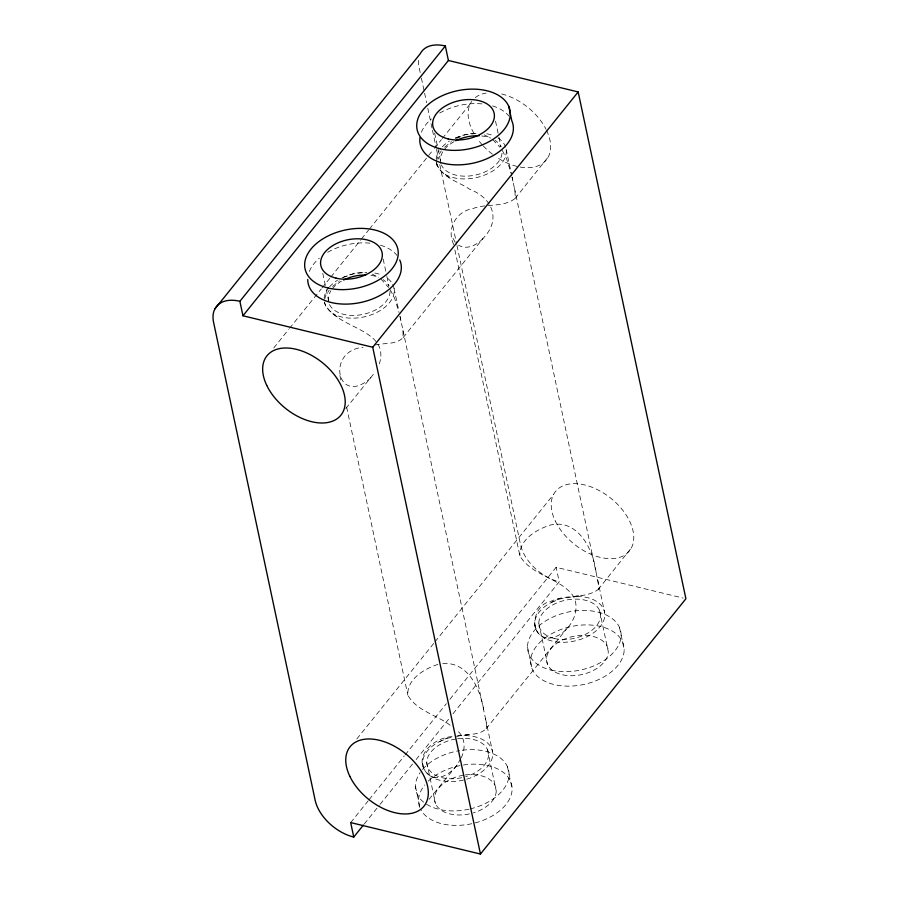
<?xml version="1.0" encoding="UTF-8"?>
<svg xmlns="http://www.w3.org/2000/svg" width="899" height="899" viewBox="0 0 899 899"><rect width="100%" height="100%" fill="white"/><g stroke="black" fill="none" stroke-linecap="round" stroke-linejoin="round"><path stroke-width="0.67" stroke-dasharray="4.5 3.37" d="M375.063 344.98C384.255 342.733 396.066 344.958 403.089 337.631L402.954 330.281L400.021 316.437M453.725 244.528C446.084 229.076 456.186 211.186 472.908 208.59C486.37 203.253 503.721 207.748 515.161 198.376L515.015 191.037L512.082 177.182M457.456 736.067C466.873 733.775 478.673 735.91 486.112 728.786L486.662 725.718L485.494 718.559L402.381 327.517M454.894 250.023L519.925 555.942C530.59 574 554.807 577.225 569.337 591.373C586.362 607.027 568.056 638.56 547.188 638.155C527.162 634.436 533.444 604.038 551.357 601.116C566.044 594.037 585.013 599.15 598.172 589.542L598.723 586.463L597.565 579.304L514.442 188.262M379.322 363.881C390.807 327.787 334.495 329.101 324.663 302.749M324.674 299.255L325.764 295.445L329.225 290.119M436.386 161.269L437.824 156.201L441.285 150.875M461.198 757.868C465.637 749.002 465.412 737.337 457.265 730.617M429.037 799.346L457.074 764.97L460.513 759.048M345.823 408.506L374.973 372.355M403.089 337.631L482.965 238.505C501.507 219.626 492.674 198.061 469.795 189.341C458.737 181.62 441.218 177.609 436.723 163.506M598.172 589.542L631.446 547.783M515.161 198.376L548.345 156.819M273.745 347.969L288.669 329.427M289.545 328.337L321.157 289.051M322.033 287.961L329.933 278.151M330.81 277.049L360.668 239.966M361.544 238.864L368.568 230.144M369.444 229.054L433.532 149.403M434.419 148.313L441.443 139.592M442.319 138.491L470.413 103.587M356.847 738.933L434.105 642.931M434.981 641.841L553.514 494.551M350.677 822.585L368.242 800.762M369.118 799.672L404.235 756.037M405.112 754.935L446.376 703.659M449.893 699.298L556.133 567.291L683.195 598.093M364.297 823.967L379.221 805.425M380.097 804.335L412.585 763.97M416.091 759.599L449.455 718.144M452.972 713.784L559.212 581.765L556.133 567.291M486.112 728.786L569.146 625.715M457.074 764.97C451.332 772.848 441.825 779.5 431.644 777.028C408.034 760.655 433.026 736.112 453.973 736.618M444.612 147.245L451.41 141.649M332.551 286.5L339.35 280.904M482.965 238.505C477.111 244.955 466.75 250.394 458.468 245.135M370.905 377.76C337.788 407.888 325 350.97 363.106 347.272M456.658 138.424L465.334 134.603L477.144 133.445M535.456 628.401L534.613 623.378A35.567 22.239 -12 0 1 551.537 602.352L559.38 598.678M423.384 767.656L422.552 762.622A35.567 22.239 -12 0 1 439.465 741.608L447.309 737.933M455.344 138.041L461.097 135.659L469.806 133.614L477.302 133.074M342.126 277.769C349.644 274.409 357.948 271.768 366.264 272.79M551.537 602.352L559.594 599.026L582.035 595.183M439.465 741.608L447.533 738.281L453.748 736.82M455.332 138.165L461.052 136.109M343.261 277.42L353.273 273.858L366.489 272.24M437.925 664.406C424.609 668.654 406.651 679.217 407.854 695.185C416.574 710.851 436.588 714.84 450.118 725.178M456.231 736.236L469.975 734.438M442.791 663.608C468.626 661.394 480.796 690.207 483.999 711.502M534.613 623.378L535.568 628.884L538.67 633.795L543.715 637.773L547.188 638.155M435.116 777.41C427.868 776.624 422.665 769.679 422.552 762.622M484.19 134.839L490.775 138.221M372.13 274.094L378.715 277.465M449.309 177.654C443.409 173.091 435.903 168.473 436.127 160.011M337.237 316.909C331.349 312.346 323.842 307.716 324.056 299.266M492.854 139.592L499.81 147.155M380.783 278.836L388.57 287.478M455.13 242.314L451.983 236.302M502.294 150.369L506.654 158.999L511.082 173.215M390.222 289.624L394.594 298.254L399.021 312.47M512.037 177.036L512.936 181.182M399.976 316.291L400.875 320.437M596.059 572.247C593.407 549.368 577.619 518.217 549.997 525.151C536.681 529.399 518.712 539.962 519.925 555.942M619.501 627.48L624.187 649.528A47.422 29.645 -12 0 1 554.054 684.532A47.422 29.645 -12 0 1 553.953 632.503A47.422 29.645 -12 0 1 624.187 649.528M506.115 149.155L511.801 175.844M597.565 579.304L604.611 612.522M495.54 121.163L498.675 135.918M498.956 137.255L501.035 147.009A31.296 19.564 -12 0 0 495.192 140.401M599.521 610.376L608.286 651.573A31.296 19.564 -12 0 1 561.987 674.666A31.296 19.564 -12 0 1 561.92 640.324A31.296 19.564 -12 0 1 608.286 651.573M434.633 133.097L440.532 160.887M538.816 623.277L547.581 664.473M420.204 72.583L419.046 67.088A37.938 23.486 38.8 0 1 418.552 59.862M421.373 78.078L424.294 91.81M424.586 93.181L426.632 102.789M427.8 108.285L432.172 128.883M432.464 130.254L436.262 148.11M436.554 149.481L438.6 159.089M439.768 164.584L456.692 244.225M456.984 245.596L520.611 544.94A37.938 23.486 38.8 0 0 559.212 581.765M527.533 647.033L532.219 669.081M507.441 766.735L512.127 788.783M394.054 288.399L398.886 311.099M485.494 718.559L492.54 751.766M383.188 259.081L386.615 275.161M386.896 276.51L388.964 286.253A31.296 19.564 -12 0 0 383.12 279.656M487.46 749.62L496.214 790.817M322.775 273.318L325.989 288.433M326.191 289.411L329.326 304.154M426.755 762.532L435.509 803.728M339.912 375.557L341.081 381.041M346.621 407.101L407.854 695.185M415.462 786.288L420.148 808.336A47.422 29.645 -12 0 1 424.778 784.939M436.566 162.404L437.128 165.832M577.046 596.352A35.567 22.239 -12 0 1 600.116 626.693A35.567 22.239 -12 0 1 543.715 637.773M497.889 137.918A35.567 22.239 -12 0 1 494.405 169.911A35.567 22.239 -12 0 1 445.219 174.406M436.195 158.865A35.567 22.239 -12 0 1 439.195 150.807M442.375 146.784A35.567 22.239 -12 0 1 449.41 141.064M486.853 133.794A35.567 22.239 -12 0 1 494.158 135.985M464.985 735.607A35.567 22.239 -12 0 1 492.731 753.767A35.567 22.239 -12 0 1 466.03 779.388M463.581 780.029A35.567 22.239 -12 0 1 431.644 777.028M457.602 738.742A31.296 19.564 -12 0 1 488.258 752.07A31.296 19.564 -12 0 1 465.671 776.702M461.704 777.714A31.296 19.564 -12 0 1 426.879 764.24A31.296 19.564 -12 0 1 456.265 738.933M392.739 284.41A35.567 22.239 -12 0 1 376.445 312.616A35.567 22.239 -12 0 1 333.158 313.661M324.134 298.12A35.567 22.239 -12 0 1 328.731 287.837M329.495 286.927A35.567 22.239 -12 0 1 337.35 280.319M374.782 273.038A35.567 22.239 -12 0 1 382.097 275.24M387.975 278.69A35.567 22.239 -12 0 1 392.043 283.163M465.3 774.949A31.296 19.564 -12 0 1 495.945 788.266A31.296 19.564 -12 0 1 473.368 812.898M469.402 813.921A31.296 19.564 -12 0 1 434.565 800.436A31.296 19.564 -12 0 1 463.963 775.14M428.171 781.242A47.422 29.645 -12 0 1 500.698 770.6A47.422 29.645 -12 0 1 488.179 818.09A47.422 29.645 -12 0 1 420.721 809.516M462.198 750.249A47.422 29.645 -12 0 1 508.868 771.702A47.422 29.645 -12 0 1 470.447 808.842M469.098 809.145A47.422 29.645 -12 0 1 424.643 802.953M423.62 802.155A47.422 29.645 -12 0 1 420.08 772.646M422.485 769.522A47.422 29.645 -12 0 1 459.49 750.654M390.031 291.254A31.296 19.564 -12 0 1 352.756 315.425A31.296 19.564 -12 0 1 330.922 290.748M332.383 288.714A31.296 19.564 -12 0 1 341.406 281.23M370.927 275.375A31.296 19.564 -12 0 1 378.558 277.308M502.035 153.302A31.296 19.564 -12 0 1 474.279 175.294A31.296 19.564 -12 0 1 441.387 164.91M440.937 163.708A31.296 19.564 -12 0 1 442.982 151.504M444.443 149.47A31.296 19.564 -12 0 1 454.591 141.357M481.729 135.974A31.296 19.564 -12 0 1 490.618 138.064M309.312 271.498A47.422 29.645 -12 0 1 319.325 258.17M327.652 252.304A47.422 29.645 -12 0 1 370.467 243.213M380.468 245.18A47.422 29.645 -12 0 1 396.909 255.361M421.384 132.243A47.422 29.645 -12 0 1 431.385 118.926M439.723 113.06A47.422 29.645 -12 0 1 483.819 104.104M492.54 105.925A47.422 29.645 -12 0 1 508.98 116.106M546.558 130.333A47.422 29.364 38.8 0 1 519.701 166.967M517.071 166.405A47.422 29.364 38.8 0 1 495.765 156.64M492.427 154.223A47.422 29.364 38.8 0 1 483.269 145.941M482.347 144.941A47.422 29.364 38.8 0 1 478.111 139.783M473.897 133.333A47.422 29.364 38.8 0 1 471.739 101.385M475.268 97.654A47.422 29.364 38.8 0 1 486.112 93.091M501.687 94.002A47.422 29.364 38.8 0 1 546.03 129.242M554.301 638.47A31.296 19.564 -12 0 0 600.588 615.365A31.296 19.564 -12 0 0 554.234 604.128A31.296 19.564 -12 0 0 554.301 638.47M550.975 670.058A47.422 29.645 -12 0 0 621.119 635.054A47.422 29.645 -12 0 0 550.873 618.018A47.422 29.645 -12 0 0 550.975 670.058M555.301 521.038A47.422 29.364 38.8 0 0 626.603 553.717A47.422 29.364 38.8 0 0 595.543 488.741A47.422 29.364 38.8 0 0 555.301 521.038"/><path stroke-width="1.35" d="M214.861 308.964L420.305 53.67A37.938 23.486 38.8 0 1 445.331 45.995L448.41 60.48L242.955 315.774L372.725 347.239L480.448 854.05L350.677 822.585L353.757 837.059L363.41 825.057M353.757 837.059A37.938 23.486 38.8 0 1 315.156 800.234L213.591 322.393A37.938 23.486 38.8 0 1 239.876 301.3L445.331 45.995M372.725 347.239L578.169 91.945L448.41 60.48M480.448 854.05L685.903 598.756L578.169 91.945M508.699 106.194L511.778 120.68A47.422 29.645 -12 0 1 470.739 163.64A47.422 29.645 -12 0 1 419.979 137.592M239.876 301.3L242.955 315.774M343.676 280.016A31.296 19.564 -12 0 1 365.803 274.993M455.737 140.761A31.296 19.564 -12 0 1 479.167 135.783M399.718 259.923A47.422 29.645 -12 0 1 360.69 302.491A47.422 29.645 -12 0 1 307.739 279.477M336.046 278.151A31.296 19.564 -12 0 0 382.333 255.058A31.296 19.564 -12 0 0 335.979 243.809A31.296 19.564 -12 0 0 336.046 278.151M328.101 288.017A47.422 29.645 -12 0 0 398.246 253.012A47.422 29.645 -12 0 0 328.011 235.988A47.422 29.645 -12 0 0 328.101 288.017M448.107 138.907A31.296 19.564 -12 0 0 494.405 115.802A31.296 19.564 -12 0 0 448.039 104.565A31.296 19.564 -12 0 0 448.107 138.907M440.173 148.762A47.422 29.645 -12 0 0 510.306 113.768A47.422 29.645 -12 0 0 440.072 96.732A47.422 29.645 -12 0 0 440.173 148.762M266.745 385.368A47.422 29.364 38.8 0 0 338.046 418.046A47.422 29.364 38.8 0 0 306.986 353.071A47.422 29.364 38.8 0 0 266.745 385.368M349.846 776.331A47.422 29.364 38.8 0 0 421.148 809.01A47.422 29.364 38.8 0 0 390.099 744.046A47.422 29.364 38.8 0 0 349.846 776.331"/></g></svg>
